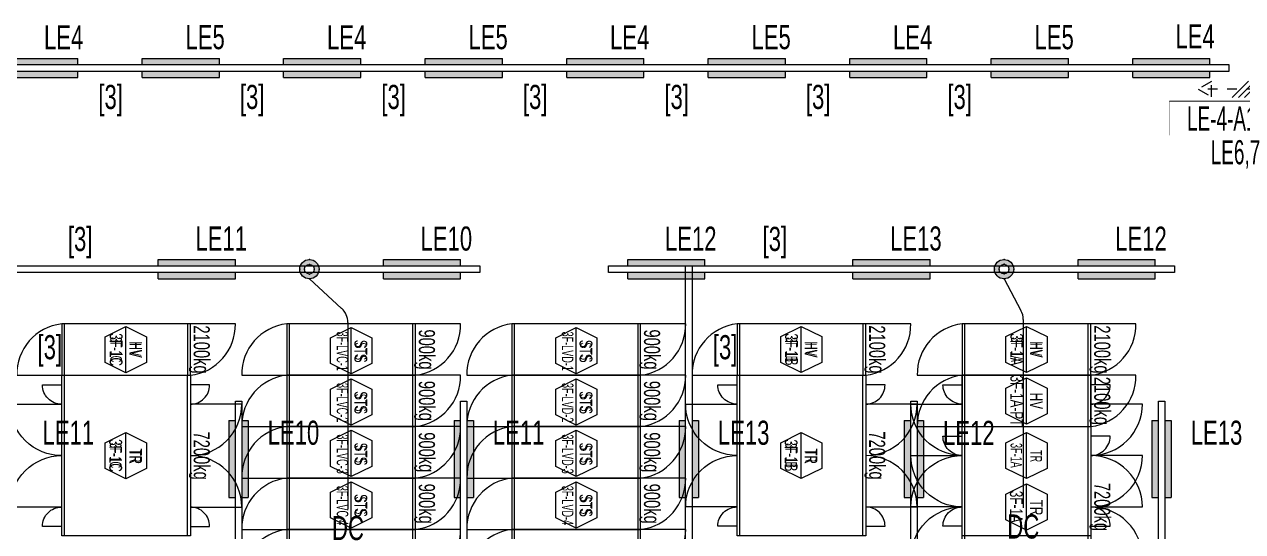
# Model space of a CAD drawing. Header units: millimetres. Extents: x 86947 to 500447, y -530175 to 1059536.
# Drawn here: x 115873 to 134813, y 495971 to 503864 of the extents above; entities that cross this region are included whole.
import ezdxf
from ezdxf.enums import TextEntityAlignment as Align

# ---------------------------------------------------------------- set-up
doc = ezdxf.new("R2010")
doc.units = ezdxf.units.MM
doc.header["$LTSCALE"] = 150
doc.set_wipeout_variables(frame=1)
doc.linetypes.add('D1', pattern=[3, 1, -1, 1])
for name, color, linetype in [('------01 Distribution Panel', 3, 'Continuous'), ('------03 Lighting Fixture', 3, 'Continuous'), ('------04 Lighting Switch', 2, 'Continuous'), ('------04 Number of Strands (가닥수)', 1, 'Continuous'), ('-----23 Concealed or Exposed Wire', 4, 'D1'), ('-----25 Emergency Lighting Embeded Wire in Ceiling or Wall', 1, 'Continuous'), ('-----28 Race Way', 1, 'Continuous'), ('-----33 Equipment', 5, 'Continuous'), ('-----36 Dimension', 1, 'Continuous')]:
    doc.layers.add(name, color=color, linetype=linetype)
doc.styles.add('ELEC', font='Dotum.ttf')

# ---------------------------------------------------------------- blocks, each defined once
blk = doc.blocks.new('D01')
at = {"linetype": 'Continuous'}
blk.add_circle((0, 0), 150, dxfattribs=at)
for p in [(-150, 0), (0, 150), (150, 0), (0, -150)]:
    blk.add_point(p)
blk = doc.blocks.new('E01')
h = blk.add_hatch(color=256)
edge = h.paths.add_edge_path(flags=17)
edge.add_arc((0, 0), 75, 0, 360)
edge = h.paths.add_edge_path()
edge.add_arc((0, 0), 150, 0, 360)
blk.add_blockref('D01', (0, 0))
at = {"xscale": 0.5, "yscale": 0.5, "zscale": 0.5}
blk.add_blockref('D01', (0, 0), dxfattribs=at)
blk = doc.blocks.new('E17')
h = blk.add_hatch(color=256)
h.paths.add_polyline_path([(600, 100), (-600, 100), (-600, 0), (600, 0)])
h.paths.add_polyline_path([(600, -100), (-600, -100), (-600, -200), (600, -200)])
for p, q in [((-600, 100), (600, 100)), ((-600, 100), (-600, 0)), ((600, 100), (600, 0)), ((600, 100), (600, 0)), ((-600, -100), (-600, -200)), ((600, -100), (600, -200)), ((-600, -200), (600, -200))]:
    blk.add_line(p, q)
blk = doc.blocks.new('O07')
blk.add_lwpolyline([(0, -100), (173, 0), (0, 100)], close=True)
blk = doc.blocks.new('1234')
at = {"layer": '-----33 Equipment'}
for p, q in [((368795, 676603), (368795, 677403)), ((370713, 676603), (370713, 677403)), ((372294, 676605), (372294, 677405)), ((374214, 676605), (374214, 677405)), ((375794, 676605), (375794, 677405)), ((377714, 676605), (377714, 677405)), ((379296, 676605), (379296, 677405)), ((381214, 676605), (381214, 677405)), ((382796, 676605), (382796, 677405)), ((384714, 676605), (384714, 677405)), ((368795, 674103), (368795, 676603)), ((370709, 674103), (370709, 676603)), ((372294, 675805), (372294, 676605)), ((374214, 675805), (374214, 676605)), ((375794, 675805), (375794, 676605)), ((377714, 675805), (377714, 676605)), ((379296, 674105), (379296, 676605)), ((381210, 674105), (381210, 676605)), ((382796, 674105), (382796, 676605)), ((384710, 674105), (384710, 676605)), ((372294, 675005), (372294, 675805)), ((374214, 675005), (374214, 675805)), ((375794, 675005), (375794, 675805)), ((377714, 675005), (377714, 675805)), ((372294, 674205), (372294, 675005)), ((374214, 674205), (374214, 675005)), ((375794, 674205), (375794, 675005)), ((377714, 674205), (377714, 675005)), ((372294, 673405), (372294, 674205)), ((374214, 673405), (374214, 674205)), ((375794, 673405), (375794, 674205)), ((377714, 673405), (377714, 674205))]:
    blk.add_line(p, q, dxfattribs=at)
at = {"layer": '-----33 Equipment', "elevation": 0}
for points in [[(368753, 677403, 0.385743), (368053, 676603), (368753, 676603)], [(370753, 676603, 0.385743), (371453, 677403), (370753, 677403)], [(372252, 677405, 0.385743), (371552, 676605), (372252, 676605)], [(374254, 676605, 0.385743), (374954, 677405), (374254, 677405)], [(375752, 677405, 0.385743), (375052, 676605), (375752, 676605)], [(377754, 676605, 0.385743), (378454, 677405), (377754, 677405)], [(379254, 677405, 0.385743), (378554, 676605), (379254, 676605)], [(381254, 676605, 0.385743), (381954, 677405), (381254, 677405)], [(382754, 677405, 0.385743), (382054, 676605), (382754, 676605)], [(384754, 676605, 0.385743), (385454, 677405), (384754, 677405)], [(372252, 676605, 0.385743), (371552, 675805), (372252, 675805)], [(374254, 675805, 0.385743), (374954, 676605), (374254, 676605)], [(375752, 676605, 0.385743), (375052, 675805), (375752, 675805)], [(377754, 675805, 0.385743), (378454, 676605), (377754, 676605)], [(368753, 674253), (368453, 674253, -0.414214), (368753, 674553), (367953, 674553, -0.414214), (368753, 675353, -0.414214), (367953, 676153), (368753, 676153, -0.414214), (368453, 676453), (368753, 676453)], [(370753, 674253), (371053, 674253, 0.414214), (370753, 674553), (371553, 674553, 0.414214), (370753, 675353, 0.414214), (371553, 676153), (370753, 676153, 0.414214), (371053, 676453), (370753, 676453)], [(379254, 674255), (378954, 674255, -0.414214), (379254, 674555), (378454, 674555, -0.414214), (379254, 675355, -0.414214), (378454, 676155), (379254, 676155, -0.414214), (378954, 676455), (379254, 676455)], [(381254, 674255), (381554, 674255, 0.414214), (381254, 674555), (382054, 674555, 0.414214), (381254, 675355, 0.414214), (382054, 676155), (381254, 676155, 0.414214), (381554, 676455), (381254, 676455)], [(382754, 674255), (382454, 674255, -0.414214), (382754, 674555), (381954, 674555, -0.414214), (382754, 675355, -0.414214), (381954, 676155), (382754, 676155, -0.414214), (382454, 676455), (382754, 676455)], [(384754, 674255), (385054, 674255, 0.414214), (384754, 674555), (385554, 674555, 0.414214), (384754, 675355, 0.414214), (385554, 676155), (384754, 676155, 0.414214), (385054, 676455), (384754, 676455)], [(372252, 675805, 0.385743), (371552, 675005), (372252, 675005)], [(374254, 675005, 0.385743), (374954, 675805), (374254, 675805)], [(377754, 675005, 0.385743), (378454, 675805), (377754, 675805)], [(372252, 675005, 0.385743), (371552, 674205), (372252, 674205)], [(374254, 674205, 0.385743), (374954, 675005), (374254, 675005)], [(375752, 675005, 0.385743), (375052, 674205), (375752, 674205)], [(377754, 674205, 0.385743), (378454, 675005), (377754, 675005)], [(372252, 674205, 0.385743), (371552, 673405), (372252, 673405)], [(374254, 673405, 0.385743), (374954, 674205), (374254, 674205)], [(375752, 674205, 0.385743), (375052, 673405), (375752, 673405)], [(377754, 673405, 0.385743), (378454, 674205), (377754, 674205)]]:
    blk.add_lwpolyline(points, format="xyb", dxfattribs=at)
for points in [[(370753, 676603), (370753, 677403), (368753, 677403), (368753, 676603)], [(374254, 676605), (374254, 677405), (372252, 677405), (372252, 676605)], [(377754, 676605), (377754, 677405), (375752, 677405), (375752, 676605)], [(381254, 676605), (381254, 677405), (379254, 677405), (379254, 676605)], [(368753, 674103), (368753, 676603), (370753, 676603), (370753, 674103)], [(374254, 675805), (374254, 676605), (372252, 676605), (372252, 675805)], [(377754, 675805), (377754, 676605), (375752, 676605), (375752, 675805)], [(379254, 674105), (379254, 676605), (381254, 676605), (381254, 674105)], [(374254, 675005), (374254, 675805), (372252, 675805), (372252, 675005)], [(377754, 675005), (377754, 675805), (375752, 675805), (375752, 675005)], [(374254, 674205), (374254, 675005), (372252, 675005), (372252, 674205)], [(377754, 674205), (377754, 675005), (375752, 675005), (375752, 674205)], [(374254, 673405), (374254, 674205), (372252, 674205), (372252, 673405)], [(377754, 673405), (377754, 674205), (375752, 674205), (375752, 673405)]]:
    blk.add_lwpolyline(points, close=True, dxfattribs=at)
for points in [[(369751, 676643), (369751, 677363), (370071, 677204), (370071, 676803), (369751, 676643), (369431, 676803), (369431, 677204), (369751, 677363)], [(373253, 676627), (373253, 677347), (373573, 677187), (373573, 676786), (373253, 676627), (372933, 676786), (372933, 677187), (373253, 677347)], [(376753, 676627), (376753, 677347), (377073, 677187), (377073, 676786), (376753, 676627), (376433, 676786), (376433, 677187), (376753, 677347)], [(380252, 676645), (380252, 677365), (380572, 677205), (380572, 676805), (380252, 676645), (379932, 676805), (379932, 677205), (380252, 677365)], [(383754, 676645), (383754, 677365), (384074, 677205), (384074, 676805), (383754, 676645), (383434, 676805), (383434, 677205), (383754, 677365)], [(373253, 675827), (373253, 676547), (373573, 676387), (373573, 675986), (373253, 675827), (372933, 675986), (372933, 676387), (373253, 676547)], [(376753, 675827), (376753, 676547), (377073, 676387), (377073, 675986), (376753, 675827), (376433, 675986), (376433, 676387), (376753, 676547)], [(369751, 674993), (369751, 675713), (370071, 675554), (370071, 675153), (369751, 674993), (369431, 675153), (369431, 675554), (369751, 675713)], [(373253, 675027), (373253, 675747), (373573, 675587), (373573, 675186), (373253, 675027), (372933, 675186), (372933, 675587), (373253, 675747)], [(376753, 675027), (376753, 675747), (377073, 675587), (377073, 675186), (376753, 675027), (376433, 675186), (376433, 675587), (376753, 675747)], [(380252, 674995), (380252, 675715), (380572, 675555), (380572, 675155), (380252, 674995), (379932, 675155), (379932, 675555), (380252, 675715)], [(383754, 674995), (383754, 675715), (384074, 675555), (384074, 675155), (383754, 674995), (383434, 675155), (383434, 675555), (383754, 675715)], [(373253, 674227), (373253, 674947), (373573, 674787), (373573, 674386), (373253, 674227), (372933, 674386), (372933, 674787), (373253, 674947)], [(375052, 675005), (375752, 675005)], [(376753, 674227), (376753, 674947), (377073, 674787), (377073, 674386), (376753, 674227), (376433, 674386), (376433, 674787), (376753, 674947)]]:
    blk.add_lwpolyline(points, dxfattribs=at)
at = {"layer": '-----33 Equipment'}
for points in [[(384754, 676605), (384754, 677405), (382754, 677405), (382754, 676605)], [(382754, 674105), (382754, 676605), (384754, 676605), (384754, 674105)]]:
    blk.add_lwpolyline(points, close=True, dxfattribs=at)
blk.add_arc((375843, 675019), 791, 96.6265, 181.0016, dxfattribs=at)
at = {"layer": '-----33 Equipment', "style": 'ELEC', "width": 0.6}
for s, p in [('3F-1C', (369599, 677003, 0)), ('3F-LVC-1', (373119, 676978, 0)), ('3F-LVD-1', (376619, 676978, 0)), ('3F-1B', (380100, 677005)), ('3F-1A', (383602, 677005)), ('HV', (369902, 677003, 0)), ('STS', (373404, 676978, 0)), ('STS', (376904, 676978, 0)), ('HV', (380403, 677005)), ('HV', (383905, 677005)), ('3F-LVC-2', (373119, 676178, 0)), ('3F-LVD-2', (376619, 676178, 0)), ('STS', (373404, 676178, 0)), ('STS', (376904, 676178, 0)), ('3F-LVC-3', (373119, 675378, 0)), ('3F-LVD-3', (376619, 675378, 0)), ('3F-1C', (369592, 675356, 0)), ('TR', (369902, 675344, 0)), ('STS', (373404, 675378, 0)), ('STS', (376904, 675378, 0)), ('3F-1B', (380093, 675357)), ('TR', (380403, 675346)), ('3F-1A', (383595, 675357)), ('TR', (383905, 675346)), ('3F-LVC-4', (373119, 674578, 0)), ('3F-LVD-4', (376619, 674578, 0)), ('STS', (373404, 674578, 0)), ('STS', (376904, 674578, 0))]:
    blk.add_text(s, height=180, rotation=270, dxfattribs=at).set_placement(p, align=Align.MIDDLE_CENTER)
blk = doc.blocks.new('*U45')
at = {"color": 0}
for p, q in [((-186, -106), (26, 106)), ((-106, -106), (106, 106)), ((-26, -106), (186, 106))]:
    blk.add_line(p, q, dxfattribs=at)
blk = doc.blocks.new('전기실 장비배치')
at = {"layer": '-----33 Equipment'}
for p, q in [((116495, 498403, 0), (116495, 499203, 0)), ((118413, 498403, 0), (118413, 499203, 0)), ((119994, 498405, 0), (119994, 499205, 0)), ((121914, 498405, 0), (121914, 499205, 0)), ((123494, 498405, 0), (123494, 499205, 0)), ((125414, 498405, 0), (125414, 499205, 0)), ((126996, 498405), (126996, 499205)), ((128914, 498405), (128914, 499205)), ((130496, 498405), (130496, 499205)), ((132414, 498405), (132414, 499205)), ((116495, 495903, 0), (116495, 498403, 0)), ((118409, 495903, 0), (118409, 498403, 0)), ((119994, 497605, 0), (119994, 498405, 0)), ((121914, 497605, 0), (121914, 498405, 0)), ((123494, 497605, 0), (123494, 498405, 0)), ((125414, 497605, 0), (125414, 498405, 0)), ((126996, 495905), (126996, 498405)), ((128910, 495905), (128910, 498405)), ((130496, 497605), (130496, 498405)), ((132414, 497605), (132414, 498405)), ((119994, 496805, 0), (119994, 497605, 0)), ((121914, 496805, 0), (121914, 497605, 0)), ((123494, 496805, 0), (123494, 497605, 0)), ((125414, 496805, 0), (125414, 497605, 0)), ((130496, 495105), (130496, 497605)), ((132410, 495105), (132410, 497605)), ((119994, 496005, 0), (119994, 496805, 0)), ((121914, 496005, 0), (121914, 496805, 0)), ((123494, 496005, 0), (123494, 496805, 0)), ((125414, 496005, 0), (125414, 496805, 0)), ((119994, 495205, 0), (119994, 496005, 0)), ((121914, 495205, 0), (121914, 496005, 0)), ((123494, 495205, 0), (123494, 496005, 0)), ((125414, 495205, 0), (125414, 496005, 0))]:
    blk.add_line(p, q, dxfattribs=at)
at = {"layer": '-----33 Equipment', "elevation": 0}
for points in [[(116453, 499203, 0.385743), (115753, 498403), (116453, 498403)], [(118453, 498403, 0.385743), (119153, 499203), (118453, 499203)], [(119952, 499205, 0.385743), (119252, 498405), (119952, 498405)], [(121954, 498405, 0.385743), (122654, 499205), (121954, 499205)], [(123452, 499205, 0.385743), (122752, 498405), (123452, 498405)], [(125454, 498405, 0.385743), (126154, 499205), (125454, 499205)], [(130454, 499205, 0.385743), (129754, 498405), (130454, 498405)], [(132454, 498405, 0.385743), (133154, 499205), (132454, 499205)], [(119952, 498405, 0.385743), (119252, 497605), (119952, 497605)], [(121954, 497605, 0.385743), (122654, 498405), (121954, 498405)], [(123452, 498405, 0.385743), (122752, 497605), (123452, 497605)], [(125454, 497605, 0.385743), (126154, 498405), (125454, 498405)], [(130454, 498405, 0.385743), (129754, 497605), (130454, 497605)], [(132454, 497605, 0.385743), (133154, 498405), (132454, 498405)], [(116453, 496053), (116153, 496053, -0.414214), (116453, 496353), (115653, 496353, -0.414214), (116453, 497153, -0.414214), (115653, 497953), (116453, 497953, -0.414214), (116153, 498253), (116453, 498253)], [(118453, 496053), (118753, 496053, 0.414214), (118453, 496353), (119253, 496353, 0.414214), (118453, 497153, 0.414214), (119253, 497953), (118453, 497953, 0.414214), (118753, 498253), (118453, 498253)], [(119952, 497605, 0.385743), (119252, 496805), (119952, 496805)], [(121954, 496805, 0.385743), (122654, 497605), (121954, 497605)], [(125454, 496805, 0.385743), (126154, 497605), (125454, 497605)], [(130454, 495255), (130154, 495255, -0.414214), (130454, 495555), (129654, 495555, -0.414214), (130454, 496355, -0.414214), (129654, 497155), (130454, 497155, -0.414214), (130154, 497455), (130454, 497455)], [(132454, 495255), (132754, 495255, 0.414214), (132454, 495555), (133254, 495555, 0.414214), (132454, 496355, 0.414214), (133254, 497155), (132454, 497155, 0.414214), (132754, 497455), (132454, 497455)], [(119952, 496805, 0.385743), (119252, 496005), (119952, 496005)], [(121954, 496005, 0.385743), (122654, 496805), (121954, 496805)], [(123452, 496805, 0.385743), (122752, 496005), (123452, 496005)], [(125454, 496005, 0.385743), (126154, 496805), (125454, 496805)], [(119952, 496005, 0.385743), (119252, 495205), (119952, 495205)], [(121954, 495205, 0.385743), (122654, 496005), (121954, 496005)], [(123452, 496005, 0.385743), (122752, 495205), (123452, 495205)], [(125454, 495205, 0.385743), (126154, 496005), (125454, 496005)]]:
    blk.add_lwpolyline(points, format="xyb", dxfattribs=at)
for points in [[(118453, 498403), (118453, 499203), (116453, 499203), (116453, 498403)], [(121954, 498405), (121954, 499205), (119952, 499205), (119952, 498405)], [(125454, 498405), (125454, 499205), (123452, 499205), (123452, 498405)], [(128954, 498405), (128954, 499205), (126954, 499205), (126954, 498405)], [(132454, 498405), (132454, 499205), (130454, 499205), (130454, 498405)], [(116453, 495903), (116453, 498403), (118453, 498403), (118453, 495903)], [(121954, 497605), (121954, 498405), (119952, 498405), (119952, 497605)], [(125454, 497605), (125454, 498405), (123452, 498405), (123452, 497605)], [(126954, 495905), (126954, 498405), (128954, 498405), (128954, 495905)], [(132454, 497605), (132454, 498405), (130454, 498405), (130454, 497605)], [(121954, 496805), (121954, 497605), (119952, 497605), (119952, 496805)], [(125454, 496805), (125454, 497605), (123452, 497605), (123452, 496805)], [(130454, 495105), (130454, 497605), (132454, 497605), (132454, 495105)], [(121954, 496005), (121954, 496805), (119952, 496805), (119952, 496005)], [(125454, 496005), (125454, 496805), (123452, 496805), (123452, 496005)], [(121954, 495205), (121954, 496005), (119952, 496005), (119952, 495205)], [(125454, 495205), (125454, 496005), (123452, 496005), (123452, 495205)]]:
    blk.add_lwpolyline(points, close=True, dxfattribs=at)
for points in [[(117451, 498443), (117451, 499163), (117771, 499004), (117771, 498603), (117451, 498443), (117131, 498603), (117131, 499004), (117451, 499163)], [(120953, 498427), (120953, 499147), (121273, 498987), (121273, 498586), (120953, 498427), (120633, 498586), (120633, 498987), (120953, 499147)], [(124453, 498427), (124453, 499147), (124773, 498987), (124773, 498586), (124453, 498427), (124133, 498586), (124133, 498987), (124453, 499147)], [(131454, 498445), (131454, 499165), (131774, 499005), (131774, 498605), (131454, 498445), (131134, 498605), (131134, 499005), (131454, 499165)], [(120953, 497627), (120953, 498347), (121273, 498187), (121273, 497786), (120953, 497627), (120633, 497786), (120633, 498187), (120953, 498347)], [(124453, 497627), (124453, 498347), (124773, 498187), (124773, 497786), (124453, 497627), (124133, 497786), (124133, 498187), (124453, 498347)], [(131454, 497645), (131454, 498365), (131774, 498205), (131774, 497805), (131454, 497645), (131134, 497805), (131134, 498205), (131454, 498365)], [(117451, 496793), (117451, 497513), (117771, 497354), (117771, 496953), (117451, 496793), (117131, 496953), (117131, 497354), (117451, 497513)], [(120953, 496827), (120953, 497547), (121273, 497387), (121273, 496986), (120953, 496827), (120633, 496986), (120633, 497387), (120953, 497547)], [(124453, 496827), (124453, 497547), (124773, 497387), (124773, 496986), (124453, 496827), (124133, 496986), (124133, 497387), (124453, 497547)], [(120953, 496027), (120953, 496747), (121273, 496587), (121273, 496186), (120953, 496027), (120633, 496186), (120633, 496587), (120953, 496747)], [(122752, 496805), (123452, 496805)], [(124453, 496027), (124453, 496747), (124773, 496587), (124773, 496186), (124453, 496027), (124133, 496186), (124133, 496587), (124453, 496747)], [(131454, 495995), (131454, 496715), (131774, 496555), (131774, 496155), (131454, 495995), (131134, 496155), (131134, 496555), (131454, 496715)]]:
    blk.add_lwpolyline(points, dxfattribs=at)
at = {"layer": '-----33 Equipment'}
for points in [[(126954, 499205, 0.385743), (126254, 498405), (126954, 498405)], [(128954, 498405, 0.385743), (129654, 499205), (128954, 499205)], [(126954, 496055), (126654, 496055, -0.414214), (126954, 496355), (126154, 496355, -0.414214), (126954, 497155, -0.414214), (126154, 497955), (126954, 497955, -0.414214), (126654, 498255), (126954, 498255)], [(128954, 496055), (129254, 496055, 0.414214), (128954, 496355), (129754, 496355, 0.414214), (128954, 497155, 0.414214), (129754, 497955), (128954, 497955, 0.414214), (129254, 498255), (128954, 498255)]]:
    blk.add_lwpolyline(points, format="xyb", dxfattribs=at)
for points in [[(127952, 498445), (127952, 499165), (128272, 499005), (128272, 498605), (127952, 498445), (127632, 498605), (127632, 499005), (127952, 499165)], [(127952, 496795), (127952, 497515), (128272, 497355), (128272, 496955), (127952, 496795), (127632, 496955), (127632, 497355), (127952, 497515)]]:
    blk.add_lwpolyline(points, dxfattribs=at)
blk.add_arc((123543, 496819, 0), 791, 96.6265, 181.0016, dxfattribs=at)
at = {"layer": '-----33 Equipment', "style": 'ELEC', "width": 0.7}
for s, p in [('2100kg', (118599, 498804, 0)), ('900kg', (122100, 498805, 0)), ('900kg', (125600, 498805, 0)), ('2100kg', (129100, 498805)), ('2100kg', (132600, 498805)), ('2100kg', (132600, 498005)), ('900kg', (122100, 498005, 0)), ('900kg', (125600, 498005, 0)), ('7200kg', (118599, 497153, 0)), ('900kg', (122100, 497205, 0)), ('900kg', (125600, 497205, 0)), ('7200kg', (129100, 497155)), ('900kg', (122100, 496405, 0)), ('900kg', (125600, 496405, 0)), ('7200kg', (132600, 496355))]:
    blk.add_text(s, height=250, rotation=270, dxfattribs=at).set_placement(p, align=Align.MIDDLE)
at = {"layer": '-----33 Equipment', "style": 'ELEC'}
for s, height, width, p in [('3F-1C', 200, 0.7, (117299, 498803, 0)), ('HV', 200, 0.7, (117602, 498803, 0)), ('3F-LVC-1', 180, 0.6, (120819, 498778, 0)), ('STS', 200, 0.7, (121104, 498778, 0)), ('3F-LVD-1', 180, 0.6, (124319, 498778, 0)), ('STS', 200, 0.7, (124604, 498778, 0)), ('3F-1B', 200, 0.7, (127800, 498805)), ('HV', 200, 0.7, (128103, 498805)), ('3F-1A', 200, 0.7, (131302, 498805)), ('HV', 200, 0.7, (131605, 498805)), ('3F-1A-PT', 200, 0.7, (131302, 498005)), ('3F-LVC-2', 180, 0.6, (120819, 497978, 0)), ('STS', 200, 0.7, (121104, 497978, 0)), ('3F-LVD-2', 180, 0.6, (124319, 497978, 0)), ('STS', 200, 0.7, (124604, 497978, 0)), ('HV', 200, 0.7, (131605, 498005)), ('3F-1C', 200, 0.7, (117292, 497156, 0)), ('3F-LVC-3', 180, 0.6, (120819, 497178, 0)), ('3F-LVD-3', 180, 0.6, (124319, 497178, 0)), ('3F-1B', 200, 0.7, (127793, 497157)), ('TR', 200, 0.7, (117602, 497144, 0)), ('STS', 200, 0.7, (121104, 497178, 0)), ('STS', 200, 0.7, (124604, 497178, 0)), ('TR', 200, 0.7, (128103, 497146)), ('3F-LVC-4', 180, 0.6, (120819, 496378, 0)), ('3F-LVD-4', 180, 0.6, (124319, 496378, 0)), ('STS', 200, 0.7, (121104, 496378, 0)), ('STS', 200, 0.7, (124604, 496378, 0)), ('3F-1A', 200, 0.7, (131295, 496357)), ('TR', 200, 0.7, (131605, 496346))]:
    blk.add_text(s, height=height, rotation=270, dxfattribs=dict(at, width=width)).set_placement(p, align=Align.MIDDLE_CENTER)

msp = doc.modelspace()

# ---------------------------------------------------------------- linework, layer by layer
at = {"layer": '------01 Distribution Panel', "color": 1}
msp.add_lwpolyline([(133675, 502137), (135729, 502137), (135729, 502662), (133675, 502662)], close=True, dxfattribs=at)
at = {"layer": '-----23 Concealed or Exposed Wire'}
msp.add_lwpolyline([(135624, 502855), (134124, 502855)], dxfattribs=at)
at = {"layer": '-----25 Emergency Lighting Embeded Wire in Ceiling or Wall'}
for p, q in [((120304, 499904), (120805, 499445)), ((131104, 499905), (131367, 499414)), ((120903, 499224), (120903, 496318)), ((131403, 499272), (131403, 496342))]:
    msp.add_line(p, q, dxfattribs=at)
for centre, end in [((120603, 499224), 47.5584), ((131103, 499272), 28.2303)]:
    msp.add_arc(centre, 300, 0, end, dxfattribs=at)
at = {"layer": '-----28 Race Way', "elevation": 0}
for points in [[(102004, 503135), (134604, 503135), (134604, 503235), (102004, 503235)], [(122954, 500104), (122954, 500004), (114154, 500004), (114154, 500104)], [(133754, 500105), (133754, 500005), (124954, 500005), (124954, 500105)], [(126153, 500105), (126253, 500105), (126253, 483957), (126153, 483957)], [(119153, 498003), (119253, 498003), (119253, 483957), (119153, 483957)], [(122653, 498003), (122753, 498003), (122753, 483957), (122653, 483957)], [(129653, 498003), (129753, 498003), (129753, 483957), (129653, 483957)]]:
    msp.add_lwpolyline(points, close=True, dxfattribs=at)
at = {"layer": '-----28 Race Way'}
msp.add_lwpolyline([(133504, 498003), (133604, 498003), (133604, 483957), (133504, 483957)], close=True, dxfattribs=at)

# ---------------------------------------------------------------- block references
at = {"layer": '------03 Lighting Fixture', "color": 3, "xscale": -1}
for p, rotation in [((116104, 503135), 180), ((118304, 503135), 180), ((120504, 503135), 180), ((122704, 503135), 180), ((124904, 503135), 180), ((127104, 503135), 180), ((129304, 503135), 180), ((131504, 503135), 180), ((133704, 503135), 180), ((118554, 500004), 180), ((122054, 500004), 180), ((125854, 500005), 180), ((129354, 500005), 180), ((132854, 500005), 180), ((119153, 497102), 90), ((122653, 497102), 90), ((126153, 497102), 90), ((129653, 497102), 90), ((133504, 497102), 90)]:
    msp.add_blockref('E17', p, dxfattribs=dict(at, rotation=rotation))
at = {"layer": '------03 Lighting Fixture'}
for p in [(120304, 500054), (131104, 500055)]:
    msp.add_blockref('E01', p, dxfattribs=at)
at = {"layer": '-----23 Concealed or Exposed Wire', "xscale": 1.199999999953434, "yscale": 1.199999999953434, "zscale": 1.199999999953434, "rotation": 180}
msp.add_blockref('O07', (134331, 502855), dxfattribs=at)
at = {"layer": '-----33 Equipment'}
msp.add_blockref('1234', (-252300, -178200), dxfattribs=at)
at = {"layer": '-----36 Dimension'}
msp.add_blockref('전기실 장비배치', (0, 0), dxfattribs=at)

# ---------------------------------------------------------------- texts
at = {"layer": '------04 Lighting Switch', "style": 'ELEC', "width": 0.7}
for s, p in [('LE4', (116483, 503662)), ('LE5', (118683, 503662)), ('LE4', (120883, 503662)), ('LE5', (123083, 503662)), ('LE4', (125283, 503662)), ('LE5', (127483, 503662)), ('LE4', (129683, 503662)), ('LE5', (131883, 503662)), ('LE4', (134074, 503676)), ('LE11', (118933, 500531)), ('LE10', (122433, 500531)), ('LE12', (126233, 500532)), ('LE13', (129733, 500532)), ('LE12', (133233, 500532)), ('LE11', (116557, 497510)), ('LE10', (120056, 497510)), ('LE11', (123556, 497510)), ('LE13', (127056, 497510)), ('LE12', (130556, 497510)), ('LE13', (134407, 497510))]:
    msp.add_text(s, height=375, dxfattribs=at).set_placement(p, align=Align.MIDDLE)
at = {"layer": '-----25 Emergency Lighting Embeded Wire in Ceiling or Wall', "style": 'ELEC', "width": 0.7}
for p in [(120903, 496027), (131403, 496051)]:
    msp.add_text('DC', height=375, dxfattribs=at).set_placement(p, align=Align.MIDDLE)
at = {"layer": '-----28 Race Way', "style": 'ELEC', "width": 0.7}
for p in [(117214, 502688), (119414, 502688), (121614, 502688), (123814, 502688), (126014, 502688), (128214, 502688), (130414, 502688), (116740, 500478), (127540, 500479), (116268, 498794), (126767, 498794)]:
    msp.add_text('[3]', height=375, dxfattribs=at).set_placement(p, align=Align.MIDDLE)

# ---------------------------------------------------------------- next in the draw order: wipeouts: each hides what was drawn before it
at = {"color": 1}
msp.add_wipeout([(133675, 502137), (135729, 502137), (135729, 502662), (133675, 502662)], dxfattribs=at)

# ---------------------------------------------------------------- next in the draw order: block references
at = {"layer": '------04 Number of Strands (가닥수)', "xscale": 1.2, "yscale": 1.2, "zscale": 1.2}
msp.add_blockref('*U45', (134874, 502855), dxfattribs=at)

# ---------------------------------------------------------------- next in the draw order: wipeouts: each hides what was drawn before it
at = {"color": 1}
msp.add_wipeout([(133675, 501612), (135729, 501612), (135729, 502137), (133675, 502137)], dxfattribs=at)

# ---------------------------------------------------------------- next in the draw order: texts
at = {"style": 'ELEC', "width": 0.6}
for s, p in [('LE-4-A1-L3', (134702, 502399)), ('LE6,7', (134702, 501874))]:
    msp.add_text(s, height=375, dxfattribs=at).set_placement(p, align=Align.MIDDLE_CENTER)

doc.saveas('drawing.dxf')
